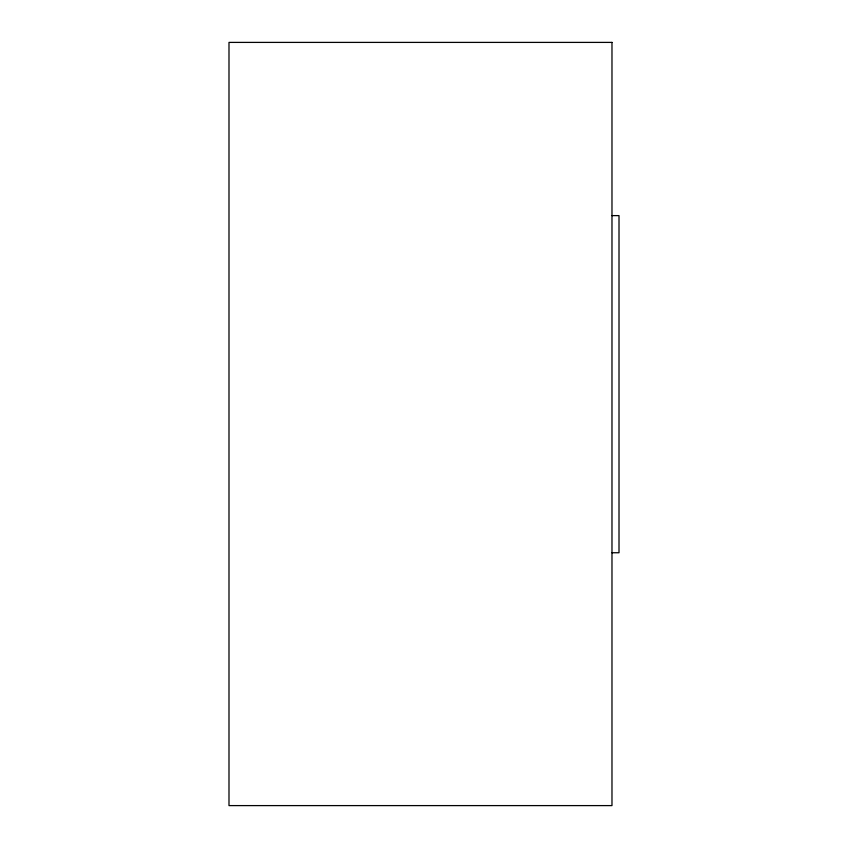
<?xml version="1.0" encoding="UTF-8"?>
<svg xmlns="http://www.w3.org/2000/svg" width="848" height="848" viewBox="0 0 848 848"><rect width="100%" height="100%" fill="white"/><g stroke="black" fill="none" stroke-linecap="round" stroke-linejoin="round"><path stroke-width="1.27" d="M611.98 215.615L619.008 215.615L619.008 552.748L611.98 552.748M611.98 42.4L228.992 42.4L228.992 805.6L611.98 805.6L611.98 42.4"/></g></svg>
